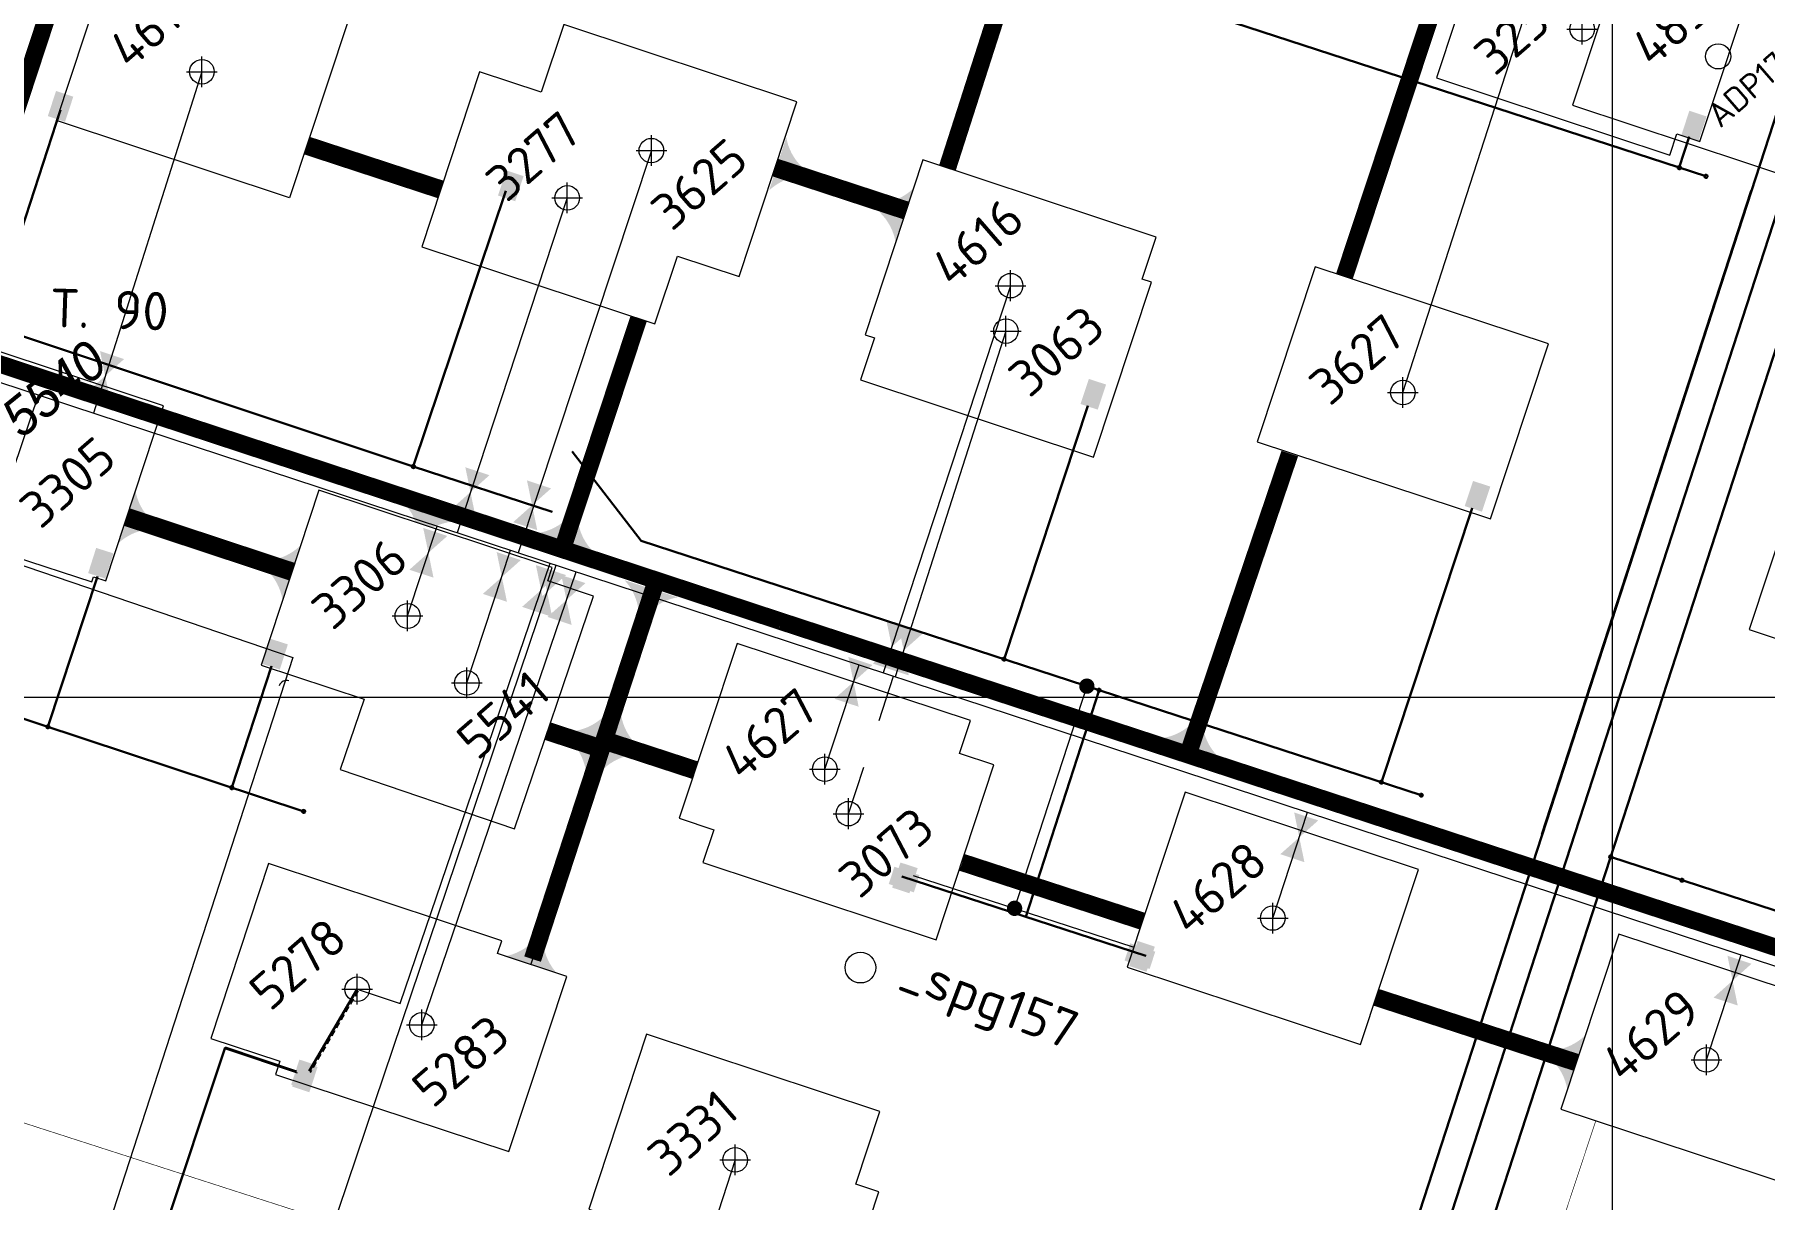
# Model space of a CAD drawing. Header units: millimetres. Extents: x 519 to 9564855, y -810 to 5021775.
# Drawn here: x 9543486 to 9544050, y 4996836 to 4997216 of the extents above; entities that cross this region are included whole.
import ezdxf

# ---------------------------------------------------------------- set-up
doc = ezdxf.new("R2010")
doc.units = ezdxf.units.MM
doc.header["$LTSCALE"] = 2
doc.header["$MEASUREMENT"] = 0
doc.header["$PDMODE"] = 2
doc.header["$PDSIZE"] = 5
doc.linetypes.add('92051501$0$DASHED', pattern=[0.75, 0.5, -0.25])
doc.linetypes.add('Punctir', pattern=[0.32, 0.16, -0.16])
for name, color, linetype in [('160 скважин на 2012 год', 7, 'Continuous'), ('164 скв. на 2011 год (измененные)', 121, 'Continuous'), ('2003-2004 Supplemental wells', 7, 'Continuous'), ('Existing roads', 41, 'Continuous'), ('GRID_PULKOVO', 7, 'Continuous'), ('OilColl&Flowlines', 3, 'Continuous'), ('OLD WELLS(dr.bfr2000)', 24, 'Continuous'), ('Stage 12 wells.Text&Frame', 52, 'Continuous'), ('Stage VII wells', 9, 'Continuous'), ('Скважины  2018 года', 7, 'Continuous'), ('Скважины - Конфликты наземки', 92, 'Continuous'), ('Скважины 2017г', 221, 'Continuous'), ('Скважины 2019г.', 241, 'Continuous'), ('Скважины на 2016 год.', 40, 'Continuous'), ('Скважины на 2020 год', 140, 'Continuous'), ('Скважины на 2021 год', 7, 'Continuous')]:
    doc.layers.add(name, color=color, linetype=linetype)
for name, color, linetype, lineweight in [('160 скважин на 2012 год - Электрика', 192, 'Continuous', 30), ('160 скважин на2012 год.Выкидные линии', 5, 'Continuous', 30), ('200 скв. на 2010 год', 61, 'Continuous', 0), ('PPLINE_GAS', 4, 'GAS_LINE', 30), ('Электро', 1, 'Continuous', 30), ('Электроснаб', 1, 'Continuous', 18), ('Электроснабжене', 1, 'Continuous', 18)]:
    doc.layers.add(name, color=color, linetype=linetype, lineweight=lineweight)
doc.styles.add('92051501$0$STANDARD', font='simplex.shx')
doc.styles.add('Elect', font='isocpeur.ttf')
doc.styles.add('GeoApp', font='', dxfattribs={"height": 1})
doc.styles.get('GeoApp').set_extended_font_data('D431', italic=True)
doc.linetypes.add('GAS_LINE', pattern='A,0.5,-0.2,["G",92051501$0$STANDARD,S=0.1,R=0,X=-0.1,Y=-0.05],-0.05', length=0.75)

msp = doc.modelspace()

# ---------------------------------------------------------------- hatches: boundary and pattern name
at = {"layer": '160 скважин на 2012 год - Электрика', "lineweight": 0, "ltscale": 7.5}
for points in [[(9543766.16367, 4996944.7025), (9543764.30669, 4996939.09027), (9543772.48855, 4996936.38304), (9543774.34553, 4996941.99527)], [(9543842.96861, 4996919.74706), (9543841.11162, 4996914.13483), (9543849.29348, 4996911.4276), (9543851.15047, 4996917.03984)]]:
    msp.add_hatch(color=1, dxfattribs=at).paths.add_polyline_path(points)
at = {"layer": 'Existing roads', "lineweight": 0}
h = msp.add_hatch(color=256, dxfattribs=at)
h.paths.add_polyline_path([(9543735.48698, 4997171.15771), (9543734.89022, 4997169.57047, 0.155118741), (9543725.35321, 4997165.03782), (9543728.10635, 4997173.59342)])
h.paths.add_polyline_path([(9543736.06061, 4997172.68341), (9543735.48698, 4997171.15771), (9543728.10635, 4997173.59342), (9543730.93683, 4997182.38935, 0.161550784)])
h = msp.add_hatch(color=256, dxfattribs=at)
h.paths.add_polyline_path([(9543762.0069, 4997159.3698), (9543762.60366, 4997160.95704, 0.155118741), (9543772.14067, 4997165.48969), (9543769.38753, 4997156.93409)])
h.paths.add_polyline_path([(9543761.43327, 4997157.84409), (9543762.0069, 4997159.3698), (9543769.38753, 4997156.93409), (9543766.55705, 4997148.13816, 0.161550784)])
h = msp.add_hatch(color=256, dxfattribs=at)
h.paths.add_polyline_path([(9543523.46582, 4997056.17291), (9543522.86906, 4997054.58567, 0.155118741), (9543513.33205, 4997050.05302), (9543516.08519, 4997058.60861)])
h.paths.add_polyline_path([(9543524.03945, 4997057.69861), (9543523.46582, 4997056.17291), (9543516.08519, 4997058.60861), (9543518.91567, 4997067.40455, 0.161550784)])
h = msp.add_hatch(color=256, dxfattribs=at)
edge = h.paths.add_edge_path()
edge.add_line((9543624.53993, 4997057.50036), (9543604.60296, 4997064.09714))
edge.add_arc((9543599.24411, 4997054.35443), 11.11925, 14.267393, 61.187591, ccw=False)
edge.add_line((9543610.0204, 4997057.09474), (9543615.72121, 4997055.20845))
edge.add_arc((9543626.24342, 4997032.83364), 24.72547, 93.9506008, 115.1862287, ccw=False)
h = msp.add_hatch(color=256, dxfattribs=at)
h.paths.add_polyline_path([(9543661.49422, 4997058.00216), (9543663.08146, 4997057.4054, 0.155118741), (9543667.61411, 4997047.86839), (9543659.05851, 4997050.62153)])
h.paths.add_polyline_path([(9543659.96851, 4997058.57579), (9543661.49422, 4997058.00216), (9543659.05851, 4997050.62153), (9543650.26258, 4997053.45201, 0.161550784)])
h = msp.add_hatch(color=256, dxfattribs=at)
h.paths.add_polyline_path([(9543562.28258, 4997042.96449), (9543562.87935, 4997044.55173, 0.155118741), (9543572.41636, 4997049.08438), (9543569.66322, 4997040.52879)])
h.paths.add_polyline_path([(9543561.70896, 4997041.43879), (9543562.28258, 4997042.96449), (9543569.66322, 4997040.52879), (9543566.83274, 4997031.73285, 0.161550784)])
h = msp.add_hatch(color=256, dxfattribs=at)
h.paths.add_polyline_path([(9543684.35859, 4997027.92698), (9543682.77135, 4997028.52374, 0.155118741), (9543678.2387, 4997038.06075), (9543686.79429, 4997035.30761)])
h.paths.add_polyline_path([(9543685.88429, 4997027.35335), (9543684.35859, 4997027.92698), (9543686.79429, 4997035.30761), (9543695.59023, 4997032.47713, 0.161550784)])
h = msp.add_hatch(color=256, dxfattribs=at)
h.paths.add_polyline_path([(9543661.08876, 4996987.32315), (9543661.68552, 4996988.91039, 0.155118741), (9543671.22253, 4996993.44304), (9543668.46939, 4996984.88744)])
h.paths.add_polyline_path([(9543660.51513, 4996985.79744), (9543661.08876, 4996987.32315), (9543668.46939, 4996984.88744), (9543665.63891, 4996976.09151, 0.161550784)])
h = msp.add_hatch(color=256, dxfattribs=at)
h.paths.add_polyline_path([(9543681.70664, 4996982.82759), (9543681.10987, 4996981.24035, 0.155118741), (9543671.57286, 4996976.7077), (9543674.32601, 4996985.26329)])
h.paths.add_polyline_path([(9543682.28026, 4996984.35329), (9543681.70664, 4996982.82759), (9543674.32601, 4996985.26329), (9543677.15649, 4996994.05923, 0.161550784)])
h = msp.add_hatch(color=256, dxfattribs=at)
h.paths.add_polyline_path([(9543864.99857, 4996991.22965), (9543866.58581, 4996990.63289, 0.155118741), (9543871.11846, 4996981.09588), (9543862.56287, 4996983.84902)])
h.paths.add_polyline_path([(9543863.47287, 4996991.80328), (9543864.99857, 4996991.22965), (9543862.56287, 4996983.84902), (9543853.76693, 4996986.6795, 0.161550784)])
h = msp.add_hatch(color=256, dxfattribs=at)
h.paths.add_polyline_path([(9543863.60704, 4996986.29974), (9543865.19428, 4996985.70298, 0.155118741), (9543869.72693, 4996976.16597), (9543861.17133, 4996978.91911)])
h.paths.add_polyline_path([(9543862.08133, 4996986.87337), (9543863.60704, 4996986.29974), (9543861.17133, 4996978.91911), (9543852.3754, 4996981.74959, 0.161550784)])
h = msp.add_hatch(color=256, dxfattribs=at)
h.paths.add_polyline_path([(9543650.22266, 4996920.03193), (9543651.8099, 4996919.43517, 0.155118741), (9543656.34255, 4996909.89816), (9543647.78695, 4996912.6513)])
h.paths.add_polyline_path([(9543648.69695, 4996920.60556), (9543650.22266, 4996920.03193), (9543647.78695, 4996912.6513), (9543638.99102, 4996915.48178, 0.161550784)])
h = msp.add_hatch(color=256, dxfattribs=at)
h.paths.add_polyline_path([(9543980.78449, 4996883.41243), (9543981.38125, 4996884.99966, 0.155118741), (9543990.91826, 4996889.53232), (9543988.16512, 4996880.97672)])
h.paths.add_polyline_path([(9543980.21086, 4996881.88672), (9543980.78449, 4996883.41243), (9543988.16512, 4996880.97672), (9543985.33464, 4996872.18079, 0.161550784)])
at = {"layer": 'Электро', "ltscale": 7.5}
msp.add_hatch(color=256, dxfattribs=at).paths.add_polyline_path([(9543490.39426, 4997189.24801), (9543496.00649, 4997187.39103), (9543498.71372, 4997195.57288), (9543493.10149, 4997197.42987)])
at = {"layer": 'Электро'}
for points in [[(9544022.41263, 4997182.81143), (9544028.02486, 4997180.95445), (9544030.73209, 4997189.13631), (9544025.11986, 4997190.99329)], [(9543637.05032, 4997163.36003), (9543642.66255, 4997161.50304), (9543645.36978, 4997169.6849), (9543639.75754, 4997171.54189)], [(9543826.79225, 4997095.46237), (9543832.40448, 4997093.60538), (9543835.11171, 4997101.78724), (9543829.49948, 4997103.64423)], [(9543951.9373, 4997062.21704), (9543957.54953, 4997060.36005), (9543960.25676, 4997068.54191), (9543954.64453, 4997070.3989)], [(9543511.79013, 4997046.77781), (9543506.15801, 4997048.57357), (9543503.54004, 4997040.36272), (9543509.17216, 4997038.56695)], [(9543568.59355, 4997017.15563), (9543562.96143, 4997018.95139), (9543560.34346, 4997010.74054), (9543565.97558, 4997008.94477)], [(9543765.43467, 4996937.91209), (9543771.0469, 4996936.0551), (9543773.75413, 4996944.23696), (9543768.1419, 4996946.09395)], [(9543842.66665, 4996912.35897), (9543848.27888, 4996910.50198), (9543850.98611, 4996918.68384), (9543845.37387, 4996920.54082)], [(9543569.66318, 4996873.70517), (9543575.27541, 4996871.84818), (9543577.98264, 4996880.03004), (9543572.3704, 4996881.88703)]]:
    msp.add_hatch(color=256, dxfattribs=at).paths.add_polyline_path(points)
at = {"layer": 'Электроснаб', "linetype": '92051501$0$DASHED', "lineweight": 0, "ltscale": 7.5}
msp.add_hatch(color=1, dxfattribs=at).paths.add_polyline_path([(9543490.39426, 4997189.24801), (9543496.00649, 4997187.39103), (9543498.71372, 4997195.57288), (9543493.10149, 4997197.42987)])
at = {"layer": 'Электроснаб', "lineweight": 0}
for points in [[(9544022.41263, 4997182.81143), (9544028.02486, 4997180.95445), (9544030.73209, 4997189.13631), (9544025.11986, 4997190.99329)], [(9543826.79225, 4997095.46237), (9543832.40448, 4997093.60538), (9543835.11171, 4997101.78724), (9543829.49948, 4997103.64423)], [(9543951.9373, 4997062.21704), (9543957.54953, 4997060.36005), (9543960.25676, 4997068.54191), (9543954.64453, 4997070.3989)], [(9543765.43467, 4996937.91209), (9543771.0469, 4996936.0551), (9543773.75413, 4996944.23696), (9543768.1419, 4996946.09395)], [(9543842.66665, 4996912.35897), (9543848.27888, 4996910.50198), (9543850.98611, 4996918.68384), (9543845.37387, 4996920.54082)]]:
    msp.add_hatch(color=1, dxfattribs=at).paths.add_polyline_path(points)
at = {"layer": 'Электроснаб', "linetype": '92051501$0$DASHED', "lineweight": 0}
for points in [[(9543637.05032, 4997163.36003), (9543642.66255, 4997161.50304), (9543645.36978, 4997169.6849), (9543639.75754, 4997171.54189)], [(9543511.79013, 4997046.77781), (9543506.15801, 4997048.57357), (9543503.54004, 4997040.36272), (9543509.17216, 4997038.56695)], [(9543568.59355, 4997017.15563), (9543562.96143, 4997018.95139), (9543560.34346, 4997010.74054), (9543565.97558, 4997008.94477)], [(9543569.96318, 4996873.10517), (9543575.57541, 4996871.24818), (9543578.28264, 4996879.43004), (9543572.6704, 4996881.28703)]]:
    msp.add_hatch(color=1, dxfattribs=at).paths.add_polyline_path(points)
at = {"layer": 'Электроснабжене', "linetype": '92051501$0$DASHED', "lineweight": 0, "ltscale": 7.5}
msp.add_hatch(color=1, dxfattribs=at).paths.add_polyline_path([(9543490.39426, 4997189.24801), (9543496.00649, 4997187.39103), (9543498.71372, 4997195.57288), (9543493.10149, 4997197.42987)])
at = {"layer": 'Электроснабжене', "lineweight": 0}
for points in [[(9544022.41263, 4997182.81143), (9544028.02486, 4997180.95445), (9544030.73209, 4997189.13631), (9544025.11986, 4997190.99329)], [(9543826.79225, 4997095.46237), (9543832.40448, 4997093.60538), (9543835.11171, 4997101.78724), (9543829.49948, 4997103.64423)], [(9543951.9373, 4997062.21704), (9543957.54953, 4997060.36005), (9543960.25676, 4997068.54191), (9543954.64453, 4997070.3989)], [(9543765.43467, 4996937.91209), (9543771.0469, 4996936.0551), (9543773.75413, 4996944.23696), (9543768.1419, 4996946.09395)], [(9543842.66665, 4996912.35897), (9543848.27888, 4996910.50198), (9543850.98611, 4996918.68384), (9543845.37387, 4996920.54082)]]:
    msp.add_hatch(color=1, dxfattribs=at).paths.add_polyline_path(points)
at = {"layer": 'Электроснабжене', "linetype": '92051501$0$DASHED', "lineweight": 0}
for points in [[(9543637.05032, 4997163.36003), (9543642.66255, 4997161.50304), (9543645.36978, 4997169.6849), (9543639.75754, 4997171.54189)], [(9543511.79013, 4997046.77781), (9543506.15801, 4997048.57357), (9543503.54004, 4997040.36272), (9543509.17216, 4997038.56695)], [(9543568.59355, 4997017.15563), (9543562.96143, 4997018.95139), (9543560.34346, 4997010.74054), (9543565.97558, 4997008.94477)], [(9543569.96318, 4996873.10517), (9543575.57541, 4996871.24818), (9543578.28264, 4996879.43004), (9543572.6704, 4996881.28703)]]:
    msp.add_hatch(color=1, dxfattribs=at).paths.add_polyline_path(points)

# ---------------------------------------------------------------- linework, layer by layer
at = {"color": 3, "linetype": 'ByBlock', "lineweight": 0, "ltscale": 80}
for points in [[(9543659.6, 4997162.6), (9543623.73104, 4997053.53599)], [(9543479.3, 4997074.6), (9543487.37404, 4997098.38107)], [(9543607.6, 4997026.4), (9543617.22788, 4997055.67475)]]:
    msp.add_lwpolyline(points, dxfattribs=at)
at = {"layer": '160 скважин на 2012 год', "color": 0, "linetype": 'ByBlock', "lineweight": 0, "elevation": 0.00005}
for points in [[(9543846.88583, 4997136.10285), (9543851.42814, 4997149.83072), (9543775.44761, 4997174.9713), (9543756.59218, 4997117.9859), (9543759.62869, 4997116.98118)], [(9543787.38399, 4996981.6191), (9543790.92814, 4996992.33072), (9543714.94761, 4997017.4713), (9543696.09218, 4996960.4859), (9543707.32958, 4996956.76434)]]:
    msp.add_lwpolyline(points, dxfattribs=at)
for points in [[(9544044.59218, 4997021.9859), (9544120.5727, 4996996.84532), (9544139.42814, 4997053.83072), (9544063.44761, 4997078.9713)], [(9543841.99218, 4996911.9859), (9543917.9727, 4996886.84532), (9543936.82814, 4996943.83072), (9543860.84761, 4996968.9713)], [(9543983.29218, 4996865.7859), (9544059.2727, 4996840.64532), (9544078.12814, 4996897.63072), (9544002.14761, 4996922.7713)]]:
    msp.add_lwpolyline(points, close=True, dxfattribs=at)
at = {"layer": '160 скважин на 2012 год', "color": 8, "linetype": 'ByBlock', "lineweight": 0, "ltscale": 80, "const_width": 0.2, "elevation": 0.00005}
msp.add_lwpolyline([(9543994.64566, 4996862.02924), (9543970.87538, 4996790.19006)], dxfattribs=at)
at = {"layer": '160 скважин на 2012 год', "color": 0, "linetype": 'ByBlock', "lineweight": 0}
for centre in [(9543804, 4997134), (9543743.5, 4996976.5), (9543889.4, 4996928), (9544030.7, 4996881.8)]:
    msp.add_circle(centre, 4, dxfattribs=at)
for p in [(9543804, 4997134), (9543743.5, 4996976.5), (9543889.4, 4996928), (9544030.7, 4996881.8)]:
    msp.add_point(p, dxfattribs=at)
at = {"layer": '160 скважин на 2012 год - Электрика', "color": 1, "lineweight": 0, "ltscale": 7.5}
for p, q in [((9543828.83589, 4997003.54287, 0), (9543805.30136, 4996931.1704, 0)), ((9543772.27684, 4996941.90071, 0), (9543843.83281, 4996918.65077, 0))]:
    msp.add_line(p, q, dxfattribs=at)
at = {"layer": '160 скважин на 2012 год - Электрика', "color": 1, "lineweight": 0, "ltscale": 7.5, "const_width": 2.5, "elevation": 0}
for points in [[(9543827.6586, 4997003.92538, 1), (9543830.03624, 4997003.15284, 1)], [(9543804.11254, 4996931.55667, 1), (9543806.49018, 4996930.78412, 1)]]:
    msp.add_lwpolyline(points, format="xyb", close=True, dxfattribs=at)
at = {"layer": '160 скважин на2012 год.Выкидные линии', "color": 3, "linetype": 'ByBlock', "lineweight": 0, "ltscale": 80, "const_width": 0.2, "elevation": -593.44551}
msp.add_lwpolyline([(9542766.35313, 4997092.34854), (9544328.04109, 4996588.4866)], dxfattribs=at)
at = {"layer": '164 скв. на 2011 год (измененные)', "color": 0, "linetype": 'ByBlock', "lineweight": 0}
for points in [[(9543651.14089, 4997197.01112), (9543631.03745, 4997203.66299), (9543612.18202, 4997146.67759), (9543688.16255, 4997121.53701), (9543695.45911, 4997143.58888)], [(9543505.29739, 4997039.12537), (9543509.25549, 4997037.81571), (9543528.11798, 4997094.82241), (9543452.13745, 4997119.96299), (9543451.47158, 4997117.91363)], [(9543653.28259, 4997037.88433), (9543654.71798, 4997042.22241), (9543578.73745, 4997067.36299), (9543559.88202, 4997010.3776), (9543593.41192, 4996999.28316)], [(9543636.92882, 4996916.49909), (9543638.31798, 4996920.62241), (9543562.33745, 4996945.76299), (9543543.48202, 4996888.7776), (9543565.98919, 4996881.33038)], [(9543753.57473, 4996841.31833), (9543761.41798, 4996865.02241), (9543685.43745, 4996890.16299), (9543666.58202, 4996833.1776), (9543674.12527, 4996830.68167)]]:
    msp.add_lwpolyline(points, dxfattribs=at)
for centre, radius in [((9543659.6, 4997162.6), 4), ((9543607.6, 4997026.4), 4.0951), ((9543591.2, 4996904.8), 4), ((9543714.3, 4996849.2), 4)]:
    msp.add_circle(centre, radius, dxfattribs=at)
for p in [(9543659.6, 4997162.6), (9543607.6, 4997026.4), (9543591.2, 4996904.8), (9543714.3, 4996849.2)]:
    msp.add_point(p, dxfattribs=at)
at = {"layer": '200 скв. на 2010 год', "color": 0, "linetype": 'ByBlock', "lineweight": 0}
msp.add_lwpolyline([(9543948.98563, 4997220.42631), (9543942.78202, 4997201.67759), (9544018.76255, 4997176.53701), (9544021.04182, 4997183.42549)], dxfattribs=at)
msp.add_circle((9543990.2, 4997217.6), 4, dxfattribs=at)
msp.add_point((9543990.2, 4997217.6), dxfattribs=at)
at = {"layer": '2003-2004 Supplemental wells', "color": 0, "linetype": 'ByBlock', "lineweight": 0}
msp.add_lwpolyline([(9543695.45911, 4997143.58888), (9543715.56254, 4997136.93702), (9543734.41798, 4997193.92241), (9543658.43745, 4997219.06299), (9543651.14089, 4997197.01112)], dxfattribs=at)
msp.add_circle((9543687, 4997178), 4, dxfattribs=at)
at = {"layer": '2003-2004 Supplemental wells', "color": 0, "linetype": 'ByBlock', "lineweight": 0, "ltscale": 5}
msp.add_point((9543687, 4997178), dxfattribs=at)
at = {"layer": 'Existing roads', "lineweight": 0}
for p, q in [((9542116.83, 4997555.89), (9543666.82, 4997045.14)), ((9543647.70485, 4996912.79807), (9543687.55653, 4997034.67059, 0.00005))]:
    msp.add_line(p, q, dxfattribs=at)
at = {"layer": 'Existing roads', "lineweight": 0, "flags": 128}
for points, const_width, elevation in [([(9543455.04271, 4997114.92449), (9543526.48866, 4997332.05913)], 5.7, 0.00005), ([(9543026.8259, 4997256.02974), (9543729.41057, 4997024.58201)], 5.7, 0.00005), ([(9543682.87069, 4997123.28799), (9543657.7526, 4997047.37541)], 5.6, 0.00005), ([(9543648.3009, 4996914.62088), (9543688.63712, 4997037.9752)], 5.7, 0), ([(9543846.95599, 4996926.98767), (9543788.27779, 4996946.10425)], 5.7, 0.00005), ([(9543988.30566, 4996880.9378), (9543923.05214, 4996902.19654)], 5.7, 0.00005)]:
    msp.add_lwpolyline(points, dxfattribs=dict(at, const_width=const_width, elevation=elevation))
at = {"layer": 'Existing roads', "lineweight": 0, "const_width": 5.7, "flags": 128}
for points in [[(9543811.02657, 4997258.25477), (9543783.42172, 4997172.33281)], [(9543941.1889, 4997223.00611), (9543912.72828, 4997137.02265)], [(9543894.94802, 4997079.31679), (9543861.72416, 4996981.12084)], [(9543729.41057, 4997024.58201), (9545588.44798, 4996415.33081)]]:
    msp.add_lwpolyline(points, dxfattribs=at)
at = {"layer": 'Existing roads', "linetype": 'ByBlock', "lineweight": 0, "ltscale": 80, "const_width": 6}
for points in [[(9543574.78823, 4997179.63911), (9543618.35972, 4997165.348)], [(9543727.32214, 4997172.47717), (9543769.99235, 4997158.48427)], [(9543516.14243, 4997058.62959), (9543569.95606, 4997040.82364)], [(9543653.24205, 4996988.87331), (9543670.71297, 4996983.16041)]]:
    msp.add_lwpolyline(points, dxfattribs=at)
at = {"layer": 'Existing roads', "linetype": 'ByBlock', "lineweight": 0, "ltscale": 80, "const_width": 6, "elevation": 0.00005}
msp.add_lwpolyline([(9543668.88929, 4996986.75304), (9543701.27904, 4996976.16177)], dxfattribs=at)
at = {"layer": 'Existing roads', "lineweight": 0}
msp.add_arc((9543568.1602, 4997002.8927), 2.5, 71.6915561, 161.691556, dxfattribs=at)
at = {"layer": 'GRID_PULKOVO', "lineweight": 0}
for p, q in [((9544000, 5010000), (9544000, 4992000)), ((9533000, 4997000), (9548000, 4997000))]:
    msp.add_line(p, q, dxfattribs=at)
at = {"layer": 'OilColl&Flowlines', "lineweight": 0}
for p, q in [((9543931.8, 4997099.2), (9544005.92747, 4997328.59144, 0)), ((9543687, 4997178), (9543643.66271, 4997046.98086, 0)), ((9543451.83839, 4997110.06803, 0), (9545057.55154, 4996581.9812, 0)), ((9543612.2, 4996893.2), (9543662.5365, 4997040.77365, 0))]:
    msp.add_line(p, q, dxfattribs=at)
at = {"layer": 'OilColl&Flowlines', "lineweight": 0, "ltscale": 40}
for p, q in [((9543804, 4997134), (9543762.52479, 4997007.88951, 0)), ((9543714.3, 4996849.2), (9543695.88334, 4996792.44555, -607.46262))]:
    msp.add_line(p, q, dxfattribs=at)
at = {"layer": 'OilColl&Flowlines', "linetype": 'ByBlock', "lineweight": 0, "ltscale": 50}
msp.add_line((9543626.9, 4997004.6), (9543641.1139, 4997047.81911, 0), dxfattribs=at)
at = {"layer": 'OilColl&Flowlines', "linetype": 'ByBlock', "lineweight": 0, "ltscale": 200}
for p, q in [((9543565.7434, 4996775.48565), (9543656.01953, 4997042.91695, 0)), ((9543605.13078, 4996900.152), (9543654.03421, 4997043.56988, 0)), ((9543743.5, 4996976.5), (9543754.67268, 4997010.47191, 0)), ((9543889.4, 4996928), (9543900.72594, 4996962.43792, 0)), ((9544030.7, 4996881.8), (9544041.94559, 4996915.99361, 0)), ((9543591.2, 4996904.8), (9543605.13078, 4996900.152))]:
    msp.add_line(p, q, dxfattribs=at)
at = {"layer": 'OilColl&Flowlines', "lineweight": 0}
for points in [[(9543507.40791, 4997112.69461), (9543515.26502, 4997110.09484), (9543509.085, 4997104.59027)], [(9543502.90497, 4997099.08571), (9543509.085, 4997104.59027), (9543510.76208, 4997096.48593)], [(9543626.40071, 4997074.85717), (9543634.25781, 4997072.2574), (9543628.07779, 4997066.75283)], [(9543646.48311, 4997070.56869, 0), (9543654.34022, 4997067.96891, 0), (9543648.16019, 4997062.46435, 0)], [(9543621.89777, 4997061.24827), (9543628.07779, 4997066.75283), (9543629.75487, 4997058.64849)], [(9543641.98017, 4997056.95978, 0), (9543648.16019, 4997062.46435, 0), (9543649.83728, 4997054.36001, 0)], [(9543612.68919, 4997055.07803), (9543620.5463, 4997052.47826), (9543614.36628, 4997046.97369)], [(9543608.18625, 4997041.46913), (9543614.36628, 4997046.97369), (9543616.04336, 4997038.86935)], [(9543636.61236, 4997047.21018, 0), (9543644.46947, 4997044.61041, 0), (9543638.28944, 4997039.10584, 0)], [(9543657.24992, 4997040.38108, 0), (9543651.0699, 4997034.87652, 0), (9543649.39282, 4997042.98086, 0)], [(9543659.20108, 4997039.71577, 0), (9543653.02106, 4997034.2112, 0), (9543651.34398, 4997042.31554, 0)], [(9543665.52917, 4997037.10985, 0), (9543659.34915, 4997031.60529, 0), (9543657.67206, 4997039.70963, 0)], [(9543632.10942, 4997033.60128, 0), (9543638.28944, 4997039.10584, 0), (9543639.96653, 4997031.0015, 0)], [(9543652.74698, 4997026.77218, 0), (9543644.88988, 4997029.37195, 0), (9543651.0699, 4997034.87652, 0)], [(9543654.69814, 4997026.10686, 0), (9543646.84104, 4997028.70663, 0), (9543653.02106, 4997034.2112, 0)], [(9543661.02623, 4997023.50095, 0), (9543653.16912, 4997026.10072, 0), (9543659.34915, 4997031.60529, 0)], [(9543771.50105, 4997021.89637, 0), (9543765.32102, 4997016.3918, 0), (9543763.64394, 4997024.49614, 0)], [(9543775.36272, 4997020.65978, 0), (9543769.1827, 4997015.15521, 0), (9543767.50562, 4997023.25955, 0)], [(9543759.0301, 4997010.43462, 0), (9543752.85008, 4997004.93006, 0), (9543751.17299, 4997013.0344, 0)], [(9543766.99811, 4997008.28746, 0), (9543759.141, 4997010.88724, 0), (9543765.32102, 4997016.3918, 0)], [(9543770.85978, 4997007.05087, 0), (9543763.00267, 4997009.65065, 0), (9543769.1827, 4997015.15521, 0)], [(9543754.52716, 4996996.82572, 0), (9543746.67005, 4996999.42549, 0), (9543752.85008, 4997004.93006, 0)], [(9543904.22954, 4996959.80449, 0), (9543898.04952, 4996954.29992, 0), (9543896.37243, 4996962.40426, 0)], [(9543899.7266, 4996946.19558, 0), (9543891.86949, 4996948.79535, 0), (9543898.04952, 4996954.29992, 0)], [(9544045.36399, 4996913.10111, 0), (9544039.18397, 4996907.59655, 0), (9544037.50688, 4996915.70089, 0)], [(9544040.86105, 4996899.49221, 0), (9544033.00394, 4996902.09198, 0), (9544039.18397, 4996907.59655, 0)]]:
    msp.add_solid(points, dxfattribs=at)
at = {"layer": 'OLD WELLS(dr.bfr2000)', "lineweight": 0}
msp.add_circle((9543755.099, 4996911.84), 5, dxfattribs=at)
at = {"layer": 'PPLINE_GAS', "color": 3, "linetype": 'GAS_LINE', "lineweight": 0, "ltscale": 25}
for p, q in [((9543426.42426, 4997061.93283), (9543570.19791, 4997012.89082)), ((9543570.19791, 4997012.89082), (9543401.24164, 4996491.95397))]:
    msp.add_line(p, q, dxfattribs=at)
at = {"layer": 'Stage 12 wells.Text&Frame', "color": 0, "linetype": 'ByBlock', "lineweight": 0}
msp.add_lwpolyline([(9544021.04182, 4997183.42549), (9544028.56255, 4997180.93701), (9544047.41798, 4997237.92241), (9544024.3038, 4997245.57047)], dxfattribs=at)
at = {"layer": 'Stage VII wells', "color": 0, "linetype": 'ByBlock', "lineweight": 0}
msp.add_lwpolyline([(9543884.38202, 4997083.1776), (9543960.36254, 4997058.03702), (9543979.21798, 4997115.02241), (9543903.23745, 4997140.16299)], close=True, dxfattribs=at)
msp.add_lwpolyline([(9543565.98919, 4996881.33038), (9543564.58202, 4996877.0776), (9543640.56255, 4996851.93702), (9543659.41798, 4996908.92241), (9543636.92882, 4996916.49909)], dxfattribs=at)
for centre in [(9543931.8, 4997099.2), (9543612.2, 4996893.2)]:
    msp.add_circle(centre, 4, dxfattribs=at)
at = {"layer": 'Stage VII wells', "color": 0, "linetype": 'ByBlock', "lineweight": 0, "ltscale": 80}
for p in [(9543931.8, 4997099.2), (9543612.2, 4996893.2)]:
    msp.add_point(p, dxfattribs=at)
at = {"layer": 'Скважины  2018 года', "color": 0, "linetype": 'ByBlock', "lineweight": 0}
for points in [[(9543759.62869, 4997116.98118), (9543755.09664, 4997103.29649), (9543831.04031, 4997078.14576), (9543849.90336, 4997135.10351), (9543846.88583, 4997136.10285)], [(9543707.32958, 4996956.76434), (9543703.79664, 4996946.09649), (9543779.74031, 4996920.94576), (9543798.60336, 4996977.90351), (9543787.38399, 4996981.6191)]]:
    msp.add_lwpolyline(points, dxfattribs=at)
for centre in [(9543802.5, 4997119.2), (9543751.2, 4996962)]:
    msp.add_circle(centre, 4, dxfattribs=at)
at = {"layer": 'Скважины 2017г', "color": 0, "linetype": 'ByBlock', "lineweight": 0}
msp.add_lwpolyline([(9543493.18202, 4997187.77759), (9543512.03745, 4997244.76299), (9543588.01798, 4997219.62241), (9543569.16255, 4997162.63701), (9543493.18202, 4997187.77759)], dxfattribs=at)
at = {"layer": 'Скважины 2017г', "color": 3, "linetype": 'ByBlock', "lineweight": 0, "ltscale": 40}
msp.add_lwpolyline([(9543540.6, 4997203.7), (9543505.242, 4997092.50466)], dxfattribs=at)
at = {"layer": 'Скважины 2017г', "color": 0, "linetype": 'ByBlock', "lineweight": 0}
msp.add_circle((9543540.6, 4997203.7), 4, dxfattribs=at)
msp.add_point((9543540.6, 4997203.7), dxfattribs=at)
at = {"layer": 'Скважины 2019г.', "color": 3, "lineweight": 0, "ltscale": 50}
msp.add_line((9543802.5, 4997119.2), (9543766.44338, 4997006.60076, 0), dxfattribs=at)
at = {"layer": 'Скважины 2019г.', "color": 3, "linetype": 'Punctir', "lineweight": 0, "ltscale": 50}
msp.add_line((9543751.2, 4996962), (9543765.92443, 4997006.77144, 0), dxfattribs=at)
at = {"layer": 'Скважины 2019г.', "color": 0, "linetype": 'ByBlock', "lineweight": 0}
msp.add_lwpolyline([(9543593.41192, 4996999.28316), (9543585.63125, 4996976.37076), (9543642.44482, 4996957.07781), (9543668.16875, 4997032.82924), (9543653.28259, 4997037.88433)], dxfattribs=at)
msp.add_circle((9543626.9, 4997004.6), 4, dxfattribs=at)
for p in [(9543802.5, 4997119.2), (9543626.9, 4997004.6), (9543751.2, 4996962)]:
    msp.add_point(p, dxfattribs=at)
at = {"layer": 'Скважины на 2016 год.', "color": 254, "lineweight": 0, "true_color": 0xfeeab9}
msp.add_lwpolyline([(9543987.08202, 4997192.77759), (9544063.06255, 4997167.63701), (9544081.91798, 4997224.62241), (9544005.93745, 4997249.76299)], close=True, dxfattribs=at)
msp.add_circle((9544034.5, 4997208.7), 4.0951, dxfattribs=at)
at = {"layer": 'Скважины на 2020 год', "color": 0, "linetype": 'ByBlock', "lineweight": 0}
msp.add_lwpolyline([(9543674.12527, 4996830.68167), (9543666.28202, 4996806.9776), (9543742.26254, 4996781.83702), (9543761.11798, 4996838.82241), (9543753.57473, 4996841.31833)], dxfattribs=at)
at = {"layer": 'Скважины на 2021 год', "linetype": 'ByBlock', "lineweight": 0}
msp.add_lwpolyline([(9543451.47158, 4997117.91363), (9543447.22825, 4997119.29238), (9543428.68723, 4997062.22898), (9543504.77175, 4997037.50762), (9543505.29739, 4997039.12537)], dxfattribs=at)
at = {"layer": 'Электро'}
for p, q in [((9543708.77344, 4996096.76494, 47.36082), (9544131.401, 4997397.47885, 47.36082)), ((9544118.80027, 4997391.05845, 47.36082), (9543702.35304, 4996109.36567, 47.36082)), ((9544030.51931, 4997169.62655, 0), (9543593.98054, 4997311.87235, 0)), ((9544025.08467, 4997182.44255), (9544021.8371, 4997172.44757)), ((9542961.51671, 4997165.40566, 47.36082), (9543573.75, 4996962.73)), ((9544045.19572, 4997164.85789, 0), (9543977.07338, 4996955.19889)), ((9544067.26781, 4997156.56349, 47.36082), (9543718.4775, 4996083.09727, 47.36082)), ((9543683.66976, 4997050.88406, 0), (9543661.18592, 4997079.99368)), ((9543506.63892, 4997039.23699), (9543490.44422, 4996990.29485)), ((9543563.23185, 4997010.07883), (9543550.33528, 4996970.47721)), ((9543548.13184, 4996885.82786), (9543505.8959, 4996759.0415))]:
    msp.add_line(p, q, dxfattribs=at)
at = {"layer": 'Электро', "ltscale": 7.5}
for p, q in [((9543494.48762, 4997191.31737), (9543471.63962, 4997120.99848)), ((9543311.88096, 4997174.22035, 0), (9543609.45562, 4997075.08658, 0)), ((9543609.42, 4997075.09845, 0), (9543639.61058, 4997164.92823, 0)), ((9543829.188, 4997094.8067, 0), (9543801.86788, 4997012.3376, 0)), ((9543609.45562, 4997075.08658, 0), (9543654.65648, 4997060.3458, 0)), ((9543954.33305, 4997061.56137, 0), (9543924.78253, 4996972.25301, 0)), ((9543683.66976, 4997050.88406, 0), (9543937.7715, 4996968.01708, 0)), ((9543832.91192, 4997002.21361, 0), (9543808.93841, 4996928.43074, 0)), ((9543999.4679, 4996947.89681, 0), (9544554.12158, 4996767.01463, 0)), ((9543768.55244, 4996941.55293, 0), (9543848.06148, 4996915.71888, 0))]:
    msp.add_line(p, q, dxfattribs=at)
at = {"layer": 'Электро', "ltscale": 2}
msp.add_line((9543591.2, 4996904.8), (9543575.54347, 4996878.16904), dxfattribs=at)
at = {"layer": 'Электро', "ltscale": 25}
msp.add_line((9543571.44646, 4996878.06114), (9543548.13184, 4996885.82786), dxfattribs=at)
at = {"layer": 'Электро'}
for centre, start, end in [((9544021.8371, 4997172.44757), 162, 342), ((9544021.8371, 4997172.44757), 162, 342), ((9544021.8371, 4997172.44757), 162, 342), ((9544021.8371, 4997172.44757), 342, 162), ((9544021.8371, 4997172.44757), 342, 162), ((9544021.8371, 4997172.44757), 342, 162), ((9544030.51931, 4997169.62655, 0), 161.9999999, 341.9999999), ((9544030.51931, 4997169.62655, 0), 161.9999999, 341.9999999), ((9544030.51931, 4997169.62655, 0), 161.9999999, 341.9999999), ((9544030.51931, 4997169.62655, 0), 341.9999999, 161.9999999), ((9544030.51931, 4997169.62655, 0), 341.9999999, 161.9999999), ((9544030.51931, 4997169.62655, 0), 341.9999999, 161.9999999), ((9543609.45562, 4997075.08658, 0), 162.0000001, 342.0000001), ((9543609.45562, 4997075.08658, 0), 342.0000001, 162.0000001), ((9543801.86788, 4997012.3376, 0), 162, 342), ((9543801.86788, 4997012.3376, 0), 342, 162), ((9543832.84002, 4997002.23705, 0), 162, 342), ((9543832.84002, 4997002.23705, 0), 342, 162), ((9543490.4444, 4996990.29539), 162.0000001, 342.0000001), ((9543490.4444, 4996990.29539), 342.0000001, 162.0000001), ((9543924.78253, 4996972.25301, 0), 162, 342), ((9543924.78253, 4996972.25301, 0), 342, 162), ((9543550.33528, 4996970.47721), 162, 342), ((9543550.33528, 4996970.47721), 342, 162), ((9543937.7715, 4996968.01708, 0), 161.9999999, 341.9999999), ((9543937.7715, 4996968.01708, 0), 341.9999999, 161.9999999), ((9543573.75, 4996962.73), 162, 342), ((9543573.75, 4996962.73), 342, 162), ((9543999.47039, 4996947.90252, 0), 162.0000001, 342.0000001), ((9543999.47039, 4996947.90252, 0), 342.0000001, 162.0000001), ((9544022.71007, 4996940.32366, 0), 162, 342), ((9544022.71007, 4996940.32366, 0), 342, 162)]:
    msp.add_arc(centre, 0.5, start, end, dxfattribs=at)
at = {"layer": 'Электроснаб', "color": 1, "linetype": 'ByBlock', "lineweight": 0}
for p, q in [((9543708.77344, 4996096.76494, 47.36082), (9544131.401, 4997397.47885, 47.36082)), ((9544118.80027, 4997391.05845, 47.36082), (9543702.35304, 4996109.36567, 47.36082)), ((9544067.26781, 4997156.56349, 47.36082), (9543718.4775, 4996083.09727, 47.36082))]:
    msp.add_line(p, q, dxfattribs=at)
at = {"layer": 'Электроснаб', "color": 1, "linetype": '92051501$0$DASHED', "lineweight": 0}
for p, q in [((9544030.51931, 4997169.62655, 0), (9543593.98054, 4997311.87235, 0)), ((9542961.51671, 4997165.40566, 47.36082), (9543573.75, 4996962.73)), ((9543506.63892, 4997039.23699), (9543490.44422, 4996990.29485)), ((9543563.23185, 4997010.07883), (9543550.33528, 4996970.47721)), ((9543547.98189, 4996885.37775), (9543505.8959, 4996759.0415))]:
    msp.add_line(p, q, dxfattribs=at)
at = {"layer": 'Электроснаб', "color": 1, "lineweight": 0}
for p, q in [((9544025.08467, 4997182.44255), (9544021.8371, 4997172.44757)), ((9544045.19572, 4997164.85789, 0), (9543977.07338, 4996955.19889)), ((9543683.66976, 4997050.88406, 0), (9543661.18592, 4997079.99368))]:
    msp.add_line(p, q, dxfattribs=at)
at = {"layer": 'Электроснаб', "color": 1, "linetype": '92051501$0$DASHED', "lineweight": 0, "ltscale": 7.5}
for p, q in [((9543311.88096, 4997174.22035, 0), (9543609.45562, 4997075.08658, 0)), ((9543609.45562, 4997075.08658, 0), (9543654.65648, 4997060.3458, 0))]:
    msp.add_line(p, q, dxfattribs=at)
at = {"layer": 'Электроснаб', "color": 1, "lineweight": 0, "ltscale": 7.5}
for p, q in [((9543829.188, 4997094.8067, 0), (9543801.86788, 4997012.3376, 0)), ((9543954.33305, 4997061.56137, 0), (9543924.78253, 4996972.25301, 0)), ((9543683.66976, 4997050.88406, 0), (9543937.7715, 4996968.01708, 0)), ((9543832.91192, 4997002.21361, 0), (9543808.93841, 4996928.43074, 0)), ((9543999.4679, 4996947.89681, 0), (9544554.12158, 4996767.01463, 0)), ((9543768.55244, 4996941.55293, 0), (9543848.06148, 4996915.71888, 0))]:
    msp.add_line(p, q, dxfattribs=at)
at = {"layer": 'Электроснаб', "color": 1, "linetype": '92051501$0$DASHED', "lineweight": 0, "ltscale": 2}
msp.add_line((9543591.5, 4996904.2), (9543575.84347, 4996877.56904), dxfattribs=at)
at = {"layer": 'Электроснаб', "color": 1, "linetype": '92051501$0$DASHED', "lineweight": 0, "ltscale": 25}
msp.add_line((9543571.74646, 4996877.46114), (9543547.98189, 4996885.37775), dxfattribs=at)
at = {"layer": 'Электроснаб', "color": 1, "lineweight": 0}
for centre, start, end in [((9544021.8371, 4997172.44757), 162, 342), ((9544021.8371, 4997172.44757), 162, 342), ((9544021.8371, 4997172.44757), 162, 342), ((9544021.8371, 4997172.44757), 342, 162), ((9544021.8371, 4997172.44757), 342, 162), ((9544021.8371, 4997172.44757), 342, 162), ((9544030.51931, 4997169.62655, 0), 161.9999999, 341.9999999), ((9544030.51931, 4997169.62655, 0), 161.9999999, 341.9999999), ((9544030.51931, 4997169.62655, 0), 161.9999999, 341.9999999), ((9544030.51931, 4997169.62655, 0), 341.9999999, 161.9999999), ((9544030.51931, 4997169.62655, 0), 341.9999999, 161.9999999), ((9544030.51931, 4997169.62655, 0), 341.9999999, 161.9999999), ((9543801.86788, 4997012.3376, 0), 162, 342), ((9543801.86788, 4997012.3376, 0), 342, 162), ((9543832.84002, 4997002.23705, 0), 162, 342), ((9543832.84002, 4997002.23705, 0), 342, 162), ((9543924.78253, 4996972.25301, 0), 162, 342), ((9543924.78253, 4996972.25301, 0), 342, 162), ((9543937.7715, 4996968.01708, 0), 161.9999999, 341.9999999), ((9543937.7715, 4996968.01708, 0), 341.9999999, 161.9999999), ((9543999.47039, 4996947.90252, 0), 162.0000001, 342.0000001), ((9543999.47039, 4996947.90252, 0), 342.0000001, 162.0000001), ((9544022.71007, 4996940.32366, 0), 162, 342), ((9544022.71007, 4996940.32366, 0), 342, 162)]:
    msp.add_arc(centre, 0.5, start, end, dxfattribs=at)
at = {"layer": 'Электроснаб', "color": 1, "linetype": '92051501$0$DASHED', "lineweight": 0}
for centre, start, end in [((9543609.45562, 4997075.08658, 0), 162.0000001, 342.0000001), ((9543609.45562, 4997075.08658, 0), 342.0000001, 162.0000001), ((9543490.4444, 4996990.29539), 162.0000001, 342.0000001), ((9543490.4444, 4996990.29539), 342.0000001, 162.0000001), ((9543550.33528, 4996970.47721), 162, 342), ((9543550.33528, 4996970.47721), 342, 162), ((9543573.75, 4996962.73), 162, 342), ((9543573.75, 4996962.73), 342, 162)]:
    msp.add_arc(centre, 0.5, start, end, dxfattribs=at)
at = {"layer": 'Электроснабжене', "color": 1, "linetype": 'ByBlock', "lineweight": 0}
for p, q in [((9543708.77344, 4996096.76494, 47.36082), (9544131.401, 4997397.47885, 47.36082)), ((9544118.80027, 4997391.05845, 47.36082), (9543702.35304, 4996109.36567, 47.36082)), ((9544067.26781, 4997156.56349, 47.36082), (9543718.4775, 4996083.09727, 47.36082))]:
    msp.add_line(p, q, dxfattribs=at)
at = {"layer": 'Электроснабжене', "color": 1, "linetype": '92051501$0$DASHED', "lineweight": 0}
for p, q in [((9544030.51931, 4997169.62655, 0), (9543593.98054, 4997311.87235, 0)), ((9542961.51671, 4997165.40566, 47.36082), (9543573.75, 4996962.73)), ((9543506.63892, 4997039.23699), (9543490.44422, 4996990.29485)), ((9543563.23185, 4997010.07883), (9543550.33528, 4996970.47721))]:
    msp.add_line(p, q, dxfattribs=at)
at = {"layer": 'Электроснабжене', "color": 1, "lineweight": 0}
for p, q in [((9544025.08467, 4997182.44255), (9544021.8371, 4997172.44757)), ((9544045.19572, 4997164.85789, 0), (9543977.07338, 4996955.19889)), ((9543683.66976, 4997050.88406, 0), (9543661.18592, 4997079.99368)), ((9543547.98189, 4996885.37775), (9543505.8959, 4996759.0415))]:
    msp.add_line(p, q, dxfattribs=at)
at = {"layer": 'Электроснабжене', "color": 1, "linetype": '92051501$0$DASHED', "lineweight": 0, "ltscale": 7.5}
for p, q in [((9543311.88096, 4997174.22035, 0), (9543609.45562, 4997075.08658, 0)), ((9543609.45562, 4997075.08658, 0), (9543654.65648, 4997060.3458, 0))]:
    msp.add_line(p, q, dxfattribs=at)
at = {"layer": 'Электроснабжене', "color": 1, "lineweight": 0, "ltscale": 7.5}
for p, q in [((9543829.188, 4997094.8067, 0), (9543801.86788, 4997012.3376, 0)), ((9543954.33305, 4997061.56137, 0), (9543924.78253, 4996972.25301, 0)), ((9543683.66976, 4997050.88406, 0), (9543937.7715, 4996968.01708, 0)), ((9543832.91192, 4997002.21361, 0), (9543808.93841, 4996928.43074, 0)), ((9543999.4679, 4996947.89681, 0), (9544554.12158, 4996767.01463, 0)), ((9543768.55244, 4996941.55293, 0), (9543848.06148, 4996915.71888, 0))]:
    msp.add_line(p, q, dxfattribs=at)
at = {"layer": 'Электроснабжене', "color": 1, "linetype": '92051501$0$DASHED', "lineweight": 0, "ltscale": 2}
msp.add_line((9543591.5, 4996904.2), (9543575.84347, 4996877.56904), dxfattribs=at)
at = {"layer": 'Электроснабжене', "color": 1, "linetype": '92051501$0$DASHED', "lineweight": 0, "ltscale": 25}
msp.add_line((9543571.74646, 4996877.46114), (9543547.98189, 4996885.37775), dxfattribs=at)
at = {"layer": 'Электроснабжене', "color": 1, "lineweight": 0}
for centre, start, end in [((9544021.8371, 4997172.44757), 162, 342), ((9544021.8371, 4997172.44757), 162, 342), ((9544021.8371, 4997172.44757), 162, 342), ((9544021.8371, 4997172.44757), 342, 162), ((9544021.8371, 4997172.44757), 342, 162), ((9544021.8371, 4997172.44757), 342, 162), ((9544030.51931, 4997169.62655, 0), 161.9999999, 341.9999999), ((9544030.51931, 4997169.62655, 0), 161.9999999, 341.9999999), ((9544030.51931, 4997169.62655, 0), 161.9999999, 341.9999999), ((9544030.51931, 4997169.62655, 0), 341.9999999, 161.9999999), ((9544030.51931, 4997169.62655, 0), 341.9999999, 161.9999999), ((9544030.51931, 4997169.62655, 0), 341.9999999, 161.9999999), ((9543801.86788, 4997012.3376, 0), 162, 342), ((9543801.86788, 4997012.3376, 0), 342, 162), ((9543832.84002, 4997002.23705, 0), 162, 342), ((9543832.84002, 4997002.23705, 0), 342, 162), ((9543924.78253, 4996972.25301, 0), 162, 342), ((9543924.78253, 4996972.25301, 0), 342, 162), ((9543937.7715, 4996968.01708, 0), 161.9999999, 341.9999999), ((9543937.7715, 4996968.01708, 0), 341.9999999, 161.9999999), ((9543999.47039, 4996947.90252, 0), 162.0000001, 342.0000001), ((9543999.47039, 4996947.90252, 0), 342.0000001, 162.0000001), ((9544022.71007, 4996940.32366, 0), 162, 342), ((9544022.71007, 4996940.32366, 0), 342, 162)]:
    msp.add_arc(centre, 0.5, start, end, dxfattribs=at)
at = {"layer": 'Электроснабжене', "color": 1, "linetype": '92051501$0$DASHED', "lineweight": 0}
for centre, start, end in [((9543609.45562, 4997075.08658, 0), 162.0000001, 342.0000001), ((9543609.45562, 4997075.08658, 0), 342.0000001, 162.0000001), ((9543490.4444, 4996990.29539), 162.0000001, 342.0000001), ((9543490.4444, 4996990.29539), 342.0000001, 162.0000001), ((9543550.33528, 4996970.47721), 162, 342), ((9543550.33528, 4996970.47721), 342, 162), ((9543573.75, 4996962.73), 162, 342), ((9543573.75, 4996962.73), 342, 162)]:
    msp.add_arc(centre, 0.5, start, end, dxfattribs=at)

# ---------------------------------------------------------------- texts
at = {"layer": '160 скважин на 2012 год', "color": 0, "linetype": 'ByBlock', "lineweight": 0, "style": 'Elect'}
for s, p in [('4616', (9543784.9156, 4997132.98725)), ('4627', (9543716.47904, 4996972.24552)), ('4628', (9543862.19043, 4996921.91208)), ('4629', (9544003.41562, 4996873.94744))]:
    msp.add_text(s, height=12, rotation=41, dxfattribs=at).set_placement(p)
at = {"layer": '164 скв. на 2011 год (измененные)', "color": 0, "linetype": 'ByBlock', "lineweight": 0, "style": 'Elect'}
for s, p in [('3277', (9543639.86274, 4997160.73592)), ('3305', (9543488.01581, 4997054.33458)), ('3306', (9543583.13501, 4997021.29441)), ('5278', (9543562.80294, 4996897.23378)), ('3331', (9543692.57145, 4996843.21035))]:
    msp.add_text(s, height=12, rotation=41, dxfattribs=at).set_placement(p)
at = {"layer": '200 скв. на 2010 год', "color": 0, "linetype": 'ByBlock', "lineweight": 0, "style": 'Elect'}
msp.add_text('3234', height=12, rotation=41, dxfattribs=at).set_placement((9543961.75253, 4997201.94731))
at = {"layer": '200 скв. на 2010 год', "color": 0, "lineweight": 0, "style": 'Elect'}
msp.add_text('Т. 90', height=12.501562, rotation=358.1363918, dxfattribs=at).set_placement((9543491.31275, 4997120.58806))
at = {"layer": '2003-2004 Supplemental wells', "color": 0, "linetype": 'ByBlock', "lineweight": 0, "style": 'Elect'}
msp.add_text('3625', height=12, rotation=41, dxfattribs=at).set_placement((9543693.65936, 4997151.3831))
at = {"layer": 'OLD WELLS(dr.bfr2000)', "lineweight": 0, "style": 'Elect'}
msp.add_text(' _spg157', height=12.5, rotation=339.3303617, dxfattribs=at).set_placement((9543759.65492, 4996908.89999))
at = {"layer": 'Stage 12 wells.Text&Frame', "color": 0, "linetype": 'ByBlock', "lineweight": 0, "style": 'Elect'}
msp.add_text('4855', height=12, rotation=41, dxfattribs=at).set_placement((9544012.93059, 4997204.68562))
at = {"layer": 'Stage VII wells', "color": 0, "linetype": 'ByBlock', "lineweight": 0, "style": 'Elect'}
for s, p in [('3627', (9543908.0299, 4997094.43389)), ('5283', (9543615.82936, 4996865.64036))]:
    msp.add_text(s, height=12, rotation=41, dxfattribs=at).set_placement(p)
at = {"layer": 'Скважины  2018 года', "color": 0, "linetype": 'ByBlock', "lineweight": 0, "style": 'Elect'}
for s, p in [('3063', (9543810.1238, 4997097.0827)), ('3073', (9543754.8292, 4996933.88122))]:
    msp.add_text(s, height=12, rotation=41, dxfattribs=at).set_placement(p)
at = {"layer": 'Скважины - Конфликты наземки', "lineweight": 35, "style": 'GeoApp'}
msp.add_text('5540', height=12.5, rotation=38.8332141, dxfattribs=at).set_placement((9543481.77117, 4997083.90079))
at = {"layer": 'Скважины 2017г', "color": 0, "linetype": 'ByBlock', "lineweight": 0, "style": 'Elect'}
msp.add_text('4615', height=12, rotation=41, dxfattribs=at).set_placement((9543516.99471, 4997204.07205))
at = {"layer": 'Скважины 2019г.', "color": 0, "linetype": 'ByBlock', "lineweight": 0, "style": 'Elect'}
msp.add_text('5541', height=12, rotation=41, dxfattribs=at).set_placement((9543630.37332, 4996978.97989))
at = {"layer": 'Скважины на 2016 год.', "color": 254, "lineweight": 0, "true_color": 0xfeeab9, "style": 'Elect'}
msp.add_text('ADP172', height=8, rotation=41, dxfattribs=at).set_placement((9544035.12856, 4997185.03733))

doc.saveas('drawing.dxf')
